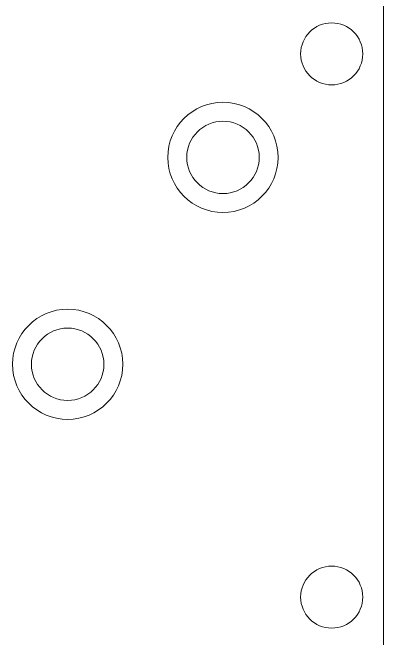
# Model space of a CAD drawing. Header units: millimetres. Extents: x 786 to 1206, y 249 to 546.
# Drawn here: x 1159.1 to 1173.43, y 469.08 to 493.28 of the extents above; entities that cross this region are included whole.
import ezdxf

# ---------------------------------------------------------------- set-up
doc = ezdxf.new("R2010")
doc.units = ezdxf.units.MM

msp = doc.modelspace()

# ---------------------------------------------------------------- linework, layer by layer
at = {"color": 7, "linetype": 'Continuous', "lineweight": 15}
msp.add_line((1173.4345, 468.6806), (1173.4345, 493.6806), dxfattribs=at)
for centre, radius in [((1171.4345, 491.6806), 1.2), ((1167.2345, 487.6806), 2.13), ((1167.2345, 487.6806), 1.4), ((1161.2345, 479.6806), 2.13), ((1161.2345, 479.6806), 1.4), ((1171.4345, 470.6806), 1.2)]:
    msp.add_circle(centre, radius, dxfattribs=at)

doc.saveas('drawing.dxf')
